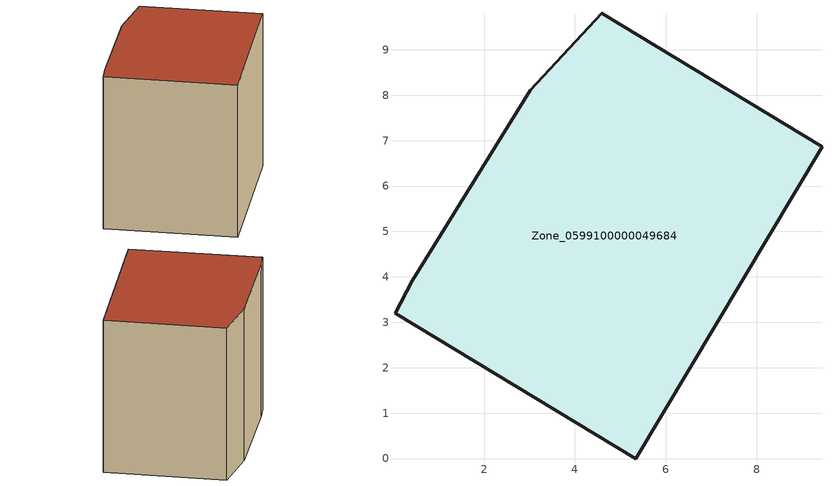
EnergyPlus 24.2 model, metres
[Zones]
Zone_0599100000049684
 floor ground (C_G): 4.59,9.8 9.44,6.86 5.34,0 0.05,3.2 0.42,3.91 3.02,8.11 z0
 wall outside (C_F): 0.42,3.91 0.05,3.2 5.34,0 9.44,6.86 4.59,9.8 3.02,8.11 0.42,3.91 z0:7.57
 roof outside (C_R): 9.44,6.86 4.59,9.8 3.02,8.11 0.42,3.91 0.05,3.2 5.34,0 z7.57
[BUILDING]
Pand.0599100000049684: North Axis=0; Terrain=City; Loads Convergence Tolerance Value=0.04; Temperature Convergence Tolerance Value=0.4; Solar Distribution=FullExterior; Maximum Number of Warmup Days=25; Minimum Number of Warmup Days=1
[Site:Location]
Rotterdam.The.Hague.AP_ZH_NLD Design_Conditions: Latitude=51.96; Longitude=4.45; Time Zone=1; Elevation=-4.5
[SITE:GROUNDTEMPERATURE:BUILDINGSURFACE]
18, 18, 18, 18, 18, 18, 18, 18, 18, 18, 18, 18
[MATERIAL] Thermal Absorptance=0.9; Solar Absorptance=0.7; Visible Absorptance=0.7
Name | Roughness | Thickness | Conductivity | Density | Specific Heat
G.TC.1946-1964 | MediumSmooth | 0.15 | 1 | 540 | 1210
F.TC.1946-1964 | Rough | 0.3 | 0.857143 | 1920 | 840
R.TC.1946-1964 | MediumRough | 0.2 | 0.235294 | 1500 | 1000
[CONSTRUCTION]
C_G: G.TC.1946-1964
C_F: F.TC.1946-1964
C_R: R.TC.1946-1964
[ZONE]
Zone_0599100000049684: Type=1; Multiplier=1; Ceiling Height=Autocalculate; Volume=Autocalculate; Floor Area=autocalculate; Part of Total Floor Area=Yes
[ZONEINFILTRATION:DESIGNFLOWRATE]
Infil_Zone_0599100000049684: Zone or ZoneList or Space or SpaceList=Zone_0599100000049684; Schedule=AlwaysOn; Design Flow Rate Calculation Method=Flow/Area; Flow Rate per Floor Area=0.003; Constant Term Coefficient=1; Temperature Term Coefficient=0; Velocity Term Coefficient=0; Velocity Squared Term Coefficient=0
[HVACTEMPLATE:ZONE:IDEALLOADSAIRSYSTEM]
Zone_0599100000049684: Maximum Heating Supply Air Temperature=50; Minimum Cooling Supply Air Temperature=13; Maximum Heating Supply Air Humidity Ratio=0.0156; Minimum Cooling Supply Air Humidity Ratio=0.0077; Heating Limit=NoLimit; Cooling Limit=NoLimit; Dehumidification Control Type=ConstantSensibleHeatRatio; Cooling Sensible Heat Ratio=0.7; Dehumidification Setpoint=60; Humidification Control Type=None; Humidification Setpoint=30; Outdoor Air Method=None; Outdoor Air Flow Rate per Person=0.00944; Outdoor Air Flow Rate per Zone Floor Area=0; Outdoor Air Flow Rate per Zone=0; Demand Controlled Ventilation Type=None; Outdoor Air Economizer Type=NoEconomizer; Heat Recovery Type=None; Sensible Heat Recovery Effectiveness=0.7; Latent Heat Recovery Effectiveness=0.65
[ZONECONTROL:THERMOSTAT]
ThermostatControl_Zone_0599100000049684: Zone or ZoneList=Zone_0599100000049684; Control Type Schedule=DualSetpointControlType; Control 1=Thermostat_Zone_0599100000049684; Temperature Difference Between Cutout And Setpoint=0
[THERMOSTATSETPOINT:DUALSETPOINT]
Thermostat_Zone_0599100000049684: Heating Setpoint Temperature Schedule=HeatingSetpoint_Zone_0599100000049684; Cooling Setpoint Temperature Schedule=CoolingSetpoint_Zone_0599100000049684
[SCHEDULE:COMPACT]
HeatingSetpoint_Zone_0599100000049684: Through: 12/31, For: AllDays, Until: 24:00, 21
CoolingSetpoint_Zone_0599100000049684: Through: 12/31, For: AllDays, Until: 24:00, 24
DualSetpointControlType: Through: 12/31, For: AllDays, Until: 24:00, 4
AlwaysOn: Through: 12/31, For: AllDays, Until: 24:00, 1
